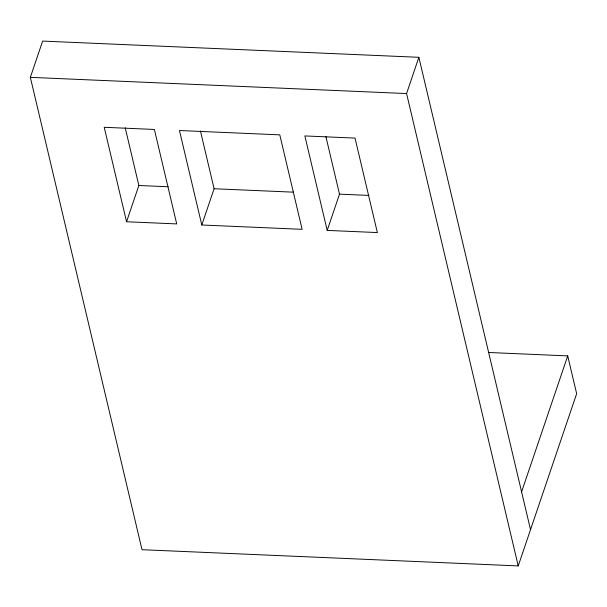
<?xml version="1.0" encoding="UTF-8"?>
<svg xmlns="http://www.w3.org/2000/svg" width="607" height="607" viewBox="0 0 607 607"><rect width="100%" height="100%" fill="white"/><g stroke="black" fill="none" stroke-linecap="round" stroke-linejoin="round"><path stroke-width="0.91" d="M488.316 352.47L567.72 355.892L576.65 393.677L518.226 565.914L142.008 549.699L30.35 77.347L42.649 41.086L418.868 57.301L530.526 529.653M126.552 221.752L104.222 127.288L154.383 129.45L176.713 223.915L126.552 221.752L138.851 185.499L125.194 127.713M201.797 225L179.46 130.528L279.789 134.853L302.119 229.325L201.797 225L214.096 188.739L200.431 130.96M327.196 230.402L304.866 135.93L355.027 138.093L377.364 232.564L327.196 230.402L339.503 194.141L325.838 136.363M518.226 565.914L406.569 93.561L418.868 57.301M521.595 491.867L567.72 355.892M30.35 77.347L406.569 93.561M138.851 185.499L168.192 186.759M214.096 188.739L293.598 192.169M339.503 194.141L368.836 195.408"/></g></svg>
